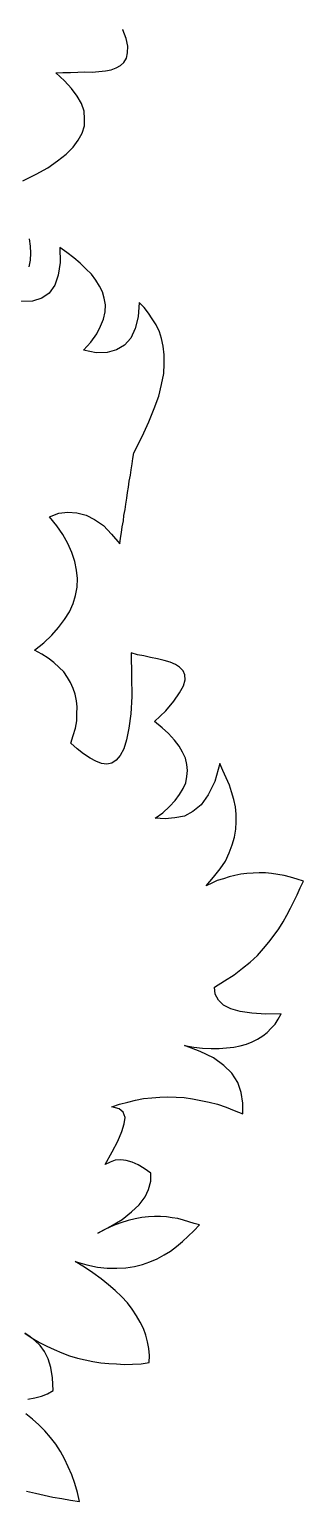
# Model space of a CAD drawing. Extents: x -24232 to 27340, y -23039 to 23489.
# Drawn here: x 9281.6 to 9356, y -18569 to -18169 of the extents above; entities that cross this region are included whole.
import ezdxf

# ---------------------------------------------------------------- set-up
doc = ezdxf.new("R2010")
doc.units = 0
doc.header["$LTSCALE"] = 10
doc.layers.add('1', color=1, linetype='CONTINUOUS')

msp = doc.modelspace()

# ---------------------------------------------------------------- linework, layer by layer
at = {"layer": '1'}
for points in [[(9279.76, -18210.15), (9283.35, -18208.37), (9286.53, -18206.56), (9289.18, -18204.68), (9291.55, -18202.91), (9293.39, -18200.95), (9294.82, -18199.07), (9295.85, -18197.15), (9296.47, -18195.19), (9296.55, -18193.3), (9296.37, -18191.24), (9295.65, -18189.13), (9294.52, -18187.11), (9292.99, -18185.04), (9291.05, -18182.93), (9288.72, -18180.77), (9288.72, -18180.77), (9290.62, -18180.71), (9292.66, -18180.66), (9294.7, -18180.62), (9296.6, -18180.56), (9298.63, -18180.65), (9300.41, -18180.44), (9302.2, -18180.23), (9303.72, -18179.99), (9305.13, -18179.47), (9306.29, -18178.79), (9307.2, -18177.94), (9307.87, -18176.79), (9308.17, -18175.33), (9308.23, -18173.58), (9307.78, -18171.49), (9306.96, -18169.1), (9306.96, -18169.1), (9307.05, -18169)], [(9281.5, -18233.53), (9281.85, -18231.66), (9281.92, -18229.77), (9281.86, -18227.87), (9281.53, -18225.94)], [(9280.26, -18523.28), (9282.28, -18524.59), (9284.32, -18525.76), (9286.24, -18526.79), (9288.31, -18527.7), (9290.38, -18528.6), (9292.46, -18529.38), (9294.56, -18530.02), (9296.67, -18530.52), (9298.8, -18530.9), (9300.93, -18531.27), (9303.07, -18531.51), (9305.23, -18531.61), (9307.39, -18531.71), (9309.56, -18531.68), (9311.88, -18531.53), (9314.08, -18531.24), (9314.08, -18531.24), (9314.16, -18529.35), (9313.96, -18527.43), (9313.62, -18525.63), (9313.14, -18523.81), (9312.53, -18521.98), (9311.64, -18520.25), (9310.61, -18518.51), (9309.45, -18516.76), (9308.16, -18514.99), (9306.58, -18513.32), (9304.87, -18511.64), (9303.01, -18510.08), (9301.01, -18508.5), (9298.75, -18506.89), (9296.49, -18505.28), (9293.94, -18503.78), (9293.94, -18503.78), (9297.1, -18504.67), (9300.02, -18505.27), (9302.7, -18505.57), (9305.27, -18505.58), (9307.73, -18505.45), (9310.06, -18505.16), (9312.29, -18504.6), (9314.27, -18503.87), (9316.27, -18503), (9318.14, -18501.99), (9319.88, -18500.97), (9321.52, -18499.66), (9323.16, -18498.35), (9324.68, -18496.89), (9326.19, -18495.43), (9327.73, -18493.84), (9327.73, -18493.84), (9326.28, -18493.4), (9324.84, -18492.97), (9323.4, -18492.54), (9321.82, -18492.1), (9320.34, -18491.93), (9318.75, -18491.62), (9317.13, -18491.58), (9315.51, -18491.53), (9313.87, -18491.62), (9312.08, -18491.83), (9310.28, -18492.17), (9308.33, -18492.63), (9306.37, -18493.23), (9304.39, -18493.96), (9302.25, -18494.94), (9300.09, -18496.06), (9300.09, -18496.06), (9303.69, -18494.15), (9306.74, -18492.32), (9309.27, -18490.3), (9311.38, -18488.36), (9312.98, -18486.23), (9313.88, -18484.16), (9314.54, -18481.93), (9314.51, -18479.76), (9314.51, -18479.76), (9312.75, -18478.48), (9311.1, -18477.48), (9309.42, -18476.75), (9307.84, -18476.31), (9306.37, -18476.14), (9304.87, -18476.25), (9303.45, -18476.77), (9302.16, -18477.44), (9302.16, -18477.44), (9304.03, -18473.99), (9305.58, -18471.04), (9306.68, -18468.45), (9307.32, -18466.35), (9307.51, -18464.61), (9306.99, -18463.2), (9305.88, -18462.26), (9303.9, -18461.77), (9303.9, -18461.77), (9306.01, -18461.05), (9308.24, -18460.49), (9310.34, -18459.91), (9312.56, -18459.48), (9314.75, -18459.31), (9316.93, -18459.15), (9319.12, -18458.98), (9321.41, -18459.1), (9323.57, -18459.21), (9325.83, -18459.59), (9328.09, -18459.98), (9330.34, -18460.5), (9332.59, -18461.02), (9334.94, -18461.82), (9337.14, -18462.75), (9339.48, -18463.68), (9339.48, -18463.68), (9339.54, -18460.71), (9339.05, -18457.81), (9338.12, -18455.13), (9336.5, -18452.64), (9334.3, -18450.5), (9331.55, -18448.43), (9327.94, -18446.68), (9323.64, -18445.11), (9323.64, -18445.11), (9326.17, -18445.53), (9328.58, -18445.8), (9330.88, -18445.92), (9333.05, -18445.89), (9335.1, -18445.71), (9337.02, -18445.51), (9338.82, -18445.17), (9340.5, -18444.68), (9342.07, -18444.04), (9343.5, -18443.38), (9344.95, -18442.46), (9346.14, -18441.51), (9347.22, -18440.41), (9348.29, -18439.31), (9349.12, -18437.91), (9349.95, -18436.51), (9349.95, -18436.51), (9345.74, -18436.58), (9341.98, -18436.3), (9338.78, -18435.81), (9336.28, -18435.13), (9334.22, -18434.08), (9332.88, -18432.72), (9331.98, -18431.12), (9331.78, -18429.2), (9331.78, -18429.2), (9334.55, -18427.48), (9337.17, -18425.87), (9339.4, -18424.08), (9341.48, -18422.42), (9343.45, -18420.6), (9345.14, -18418.75), (9346.56, -18417.01), (9347.99, -18415.14), (9349.27, -18413.38), (9350.43, -18411.48), (9351.44, -18409.69), (9352.47, -18407.77), (9353.34, -18405.97), (9354.22, -18404.17), (9355.11, -18402.23), (9355.99, -18400.43), (9355.99, -18400.43), (9354.3, -18399.84), (9352.45, -18399.36), (9350.74, -18398.9), (9349.01, -18398.57), (9347.27, -18398.38), (9345.66, -18398.2), (9343.91, -18398.14), (9342.27, -18398.23), (9340.63, -18398.32), (9338.98, -18398.55), (9337.31, -18398.9), (9335.78, -18399.28), (9334.23, -18399.78), (9332.55, -18400.27), (9331.12, -18400.93), (9329.55, -18401.7), (9329.55, -18401.7), (9331.57, -18399.35), (9333.31, -18397.1), (9334.77, -18394.96), (9335.83, -18392.77), (9336.61, -18390.55), (9337.25, -18388.46), (9337.63, -18386.33), (9337.71, -18384.3), (9337.67, -18382.26), (9337.49, -18380.21), (9337.03, -18378.26), (9336.45, -18376.16), (9335.84, -18374.33), (9334.98, -18372.34), (9334.11, -18370.34), (9333.23, -18368.48), (9333.23, -18368.48), (9331.88, -18373.35), (9330.12, -18376.95), (9328.19, -18379.72), (9325.96, -18381.51), (9323.65, -18382.74), (9321.02, -18383.26), (9318.41, -18383.52), (9315.72, -18383.35), (9315.72, -18383.35), (9317.79, -18381.82), (9319.6, -18380.12), (9321.14, -18378.53), (9322.27, -18376.89), (9323.26, -18375.24), (9323.98, -18373.69), (9324.3, -18371.97), (9324.48, -18370.36), (9324.26, -18368.71), (9323.9, -18367.04), (9323.14, -18365.33), (9322.24, -18363.74), (9320.93, -18362.1), (9319.36, -18360.3), (9317.64, -18358.75), (9315.52, -18357.03), (9315.52, -18357.03), (9318.56, -18354.11), (9320.75, -18351.51), (9322.35, -18349.24), (9323.38, -18347.32), (9323.83, -18345.75), (9323.71, -18344.38), (9323.29, -18343.25), (9322.31, -18342.32), (9321.18, -18341.52), (9319.75, -18340.95), (9318.17, -18340.51), (9316.32, -18340.03), (9314.46, -18339.69), (9312.62, -18339.21), (9310.89, -18338.89), (9309.18, -18338.43), (9309.18, -18338.43), (9309.29, -18344.81), (9309.36, -18350.24), (9309.11, -18354.96), (9308.54, -18358.83), (9307.92, -18362.01), (9307.23, -18364.51), (9306.22, -18366.3), (9305.14, -18367.53), (9303.96, -18368.35), (9302.58, -18368.61), (9301.1, -18368.44), (9299.54, -18367.86), (9298.01, -18367.01), (9296.24, -18365.87), (9294.5, -18364.46), (9292.77, -18362.91), (9292.77, -18362.91), (9293.41, -18360.81), (9294.03, -18358.85), (9294.39, -18356.85), (9294.46, -18354.96), (9294.54, -18353.07), (9294.32, -18351.42), (9293.97, -18349.62), (9293.47, -18348.07), (9292.69, -18346.49), (9291.9, -18345.05), (9290.85, -18343.58), (9289.63, -18342.36), (9288.15, -18340.97), (9286.65, -18339.86), (9284.88, -18338.71), (9282.96, -18337.68), (9282.96, -18337.68), (9285.49, -18335.66), (9287.62, -18333.59), (9289.48, -18331.49), (9291.07, -18329.36), (9292.39, -18327.21), (9293.45, -18325.02), (9294.1, -18322.79), (9294.49, -18320.52), (9294.61, -18318.23), (9294.33, -18315.9), (9293.91, -18313.54), (9293.09, -18311.15), (9292, -18308.72), (9290.65, -18306.27), (9289.01, -18303.92), (9286.99, -18301.39), (9286.99, -18301.39), (9289.53, -18300.45), (9292, -18300.18), (9294.43, -18300.31), (9296.93, -18301), (9299.24, -18302.2), (9301.63, -18303.83), (9303.82, -18306.1), (9306.1, -18308.8), (9306.1, -18308.8), (9306.28, -18307.19), (9306.57, -18305.73), (9306.75, -18304.12), (9307.06, -18302.53), (9307.23, -18301.06), (9307.54, -18299.46), (9307.7, -18297.99), (9308.02, -18296.4), (9308.19, -18294.79), (9308.49, -18293.33), (9308.67, -18291.73), (9308.98, -18290.13), (9309.15, -18288.66), (9309.46, -18287.07), (9309.62, -18285.59), (9309.93, -18284), (9309.93, -18284), (9312.18, -18279.64), (9313.98, -18275.64), (9315.47, -18272.01), (9316.66, -18268.61), (9317.42, -18265.44), (9318.01, -18262.53), (9318.18, -18259.83), (9318.18, -18257.39), (9317.89, -18255.06), (9317.45, -18252.97), (9316.84, -18251.14), (9315.96, -18249.28), (9314.92, -18247.67), (9313.87, -18246.07), (9312.68, -18244.58), (9311.34, -18243.21), (9311.34, -18243.21), (9311.05, -18247.11), (9310.29, -18250.28), (9309.05, -18252.85), (9307.34, -18254.83), (9305.17, -18256.08), (9302.65, -18256.75), (9299.66, -18256.83), (9296.21, -18256.17), (9296.21, -18256.17), (9298.22, -18253.96), (9299.83, -18251.69), (9300.87, -18249.64), (9301.63, -18247.69), (9302.12, -18245.71), (9302.19, -18243.82), (9301.85, -18242.02), (9301.36, -18240.34), (9300.58, -18238.76), (9299.54, -18237.15), (9298.37, -18235.53), (9296.91, -18234.01), (9295.31, -18232.48), (9293.57, -18231.07), (9291.7, -18229.64), (9289.82, -18228.21), (9289.82, -18228.21), (9289.91, -18232.29), (9289.39, -18235.76), (9288.41, -18238.49), (9286.95, -18240.64), (9284.9, -18242.04), (9282.37, -18242.84), (9279.24, -18242.9)], [(9281.12, -18541.14), (9283.06, -18540.81), (9284.87, -18540.33), (9286.43, -18539.69), (9288.03, -18538.78), (9288.03, -18538.78), (9287.86, -18535.38), (9287.36, -18532.61), (9286.67, -18530.23), (9285.67, -18528.22), (9284.5, -18526.6), (9283.14, -18525.36), (9281.77, -18524.26), (9280.26, -18523.28)], [(9280.78, -18566.18), (9283.16, -18566.72), (9285.54, -18567.25), (9287.92, -18567.79), (9290.32, -18568.19), (9292.72, -18568.59), (9295.11, -18568.99), (9295.11, -18568.99), (9294.58, -18566.49), (9293.89, -18564.11), (9293.07, -18561.72), (9292.09, -18559.57), (9291.11, -18557.43), (9289.98, -18555.41), (9288.71, -18553.37), (9287.28, -18551.58), (9285.72, -18549.78), (9284.14, -18548.12), (9282.42, -18546.57), (9280.54, -18545.14)]]:
    msp.add_lwpolyline(points, dxfattribs=at)

doc.saveas('drawing.dxf')
